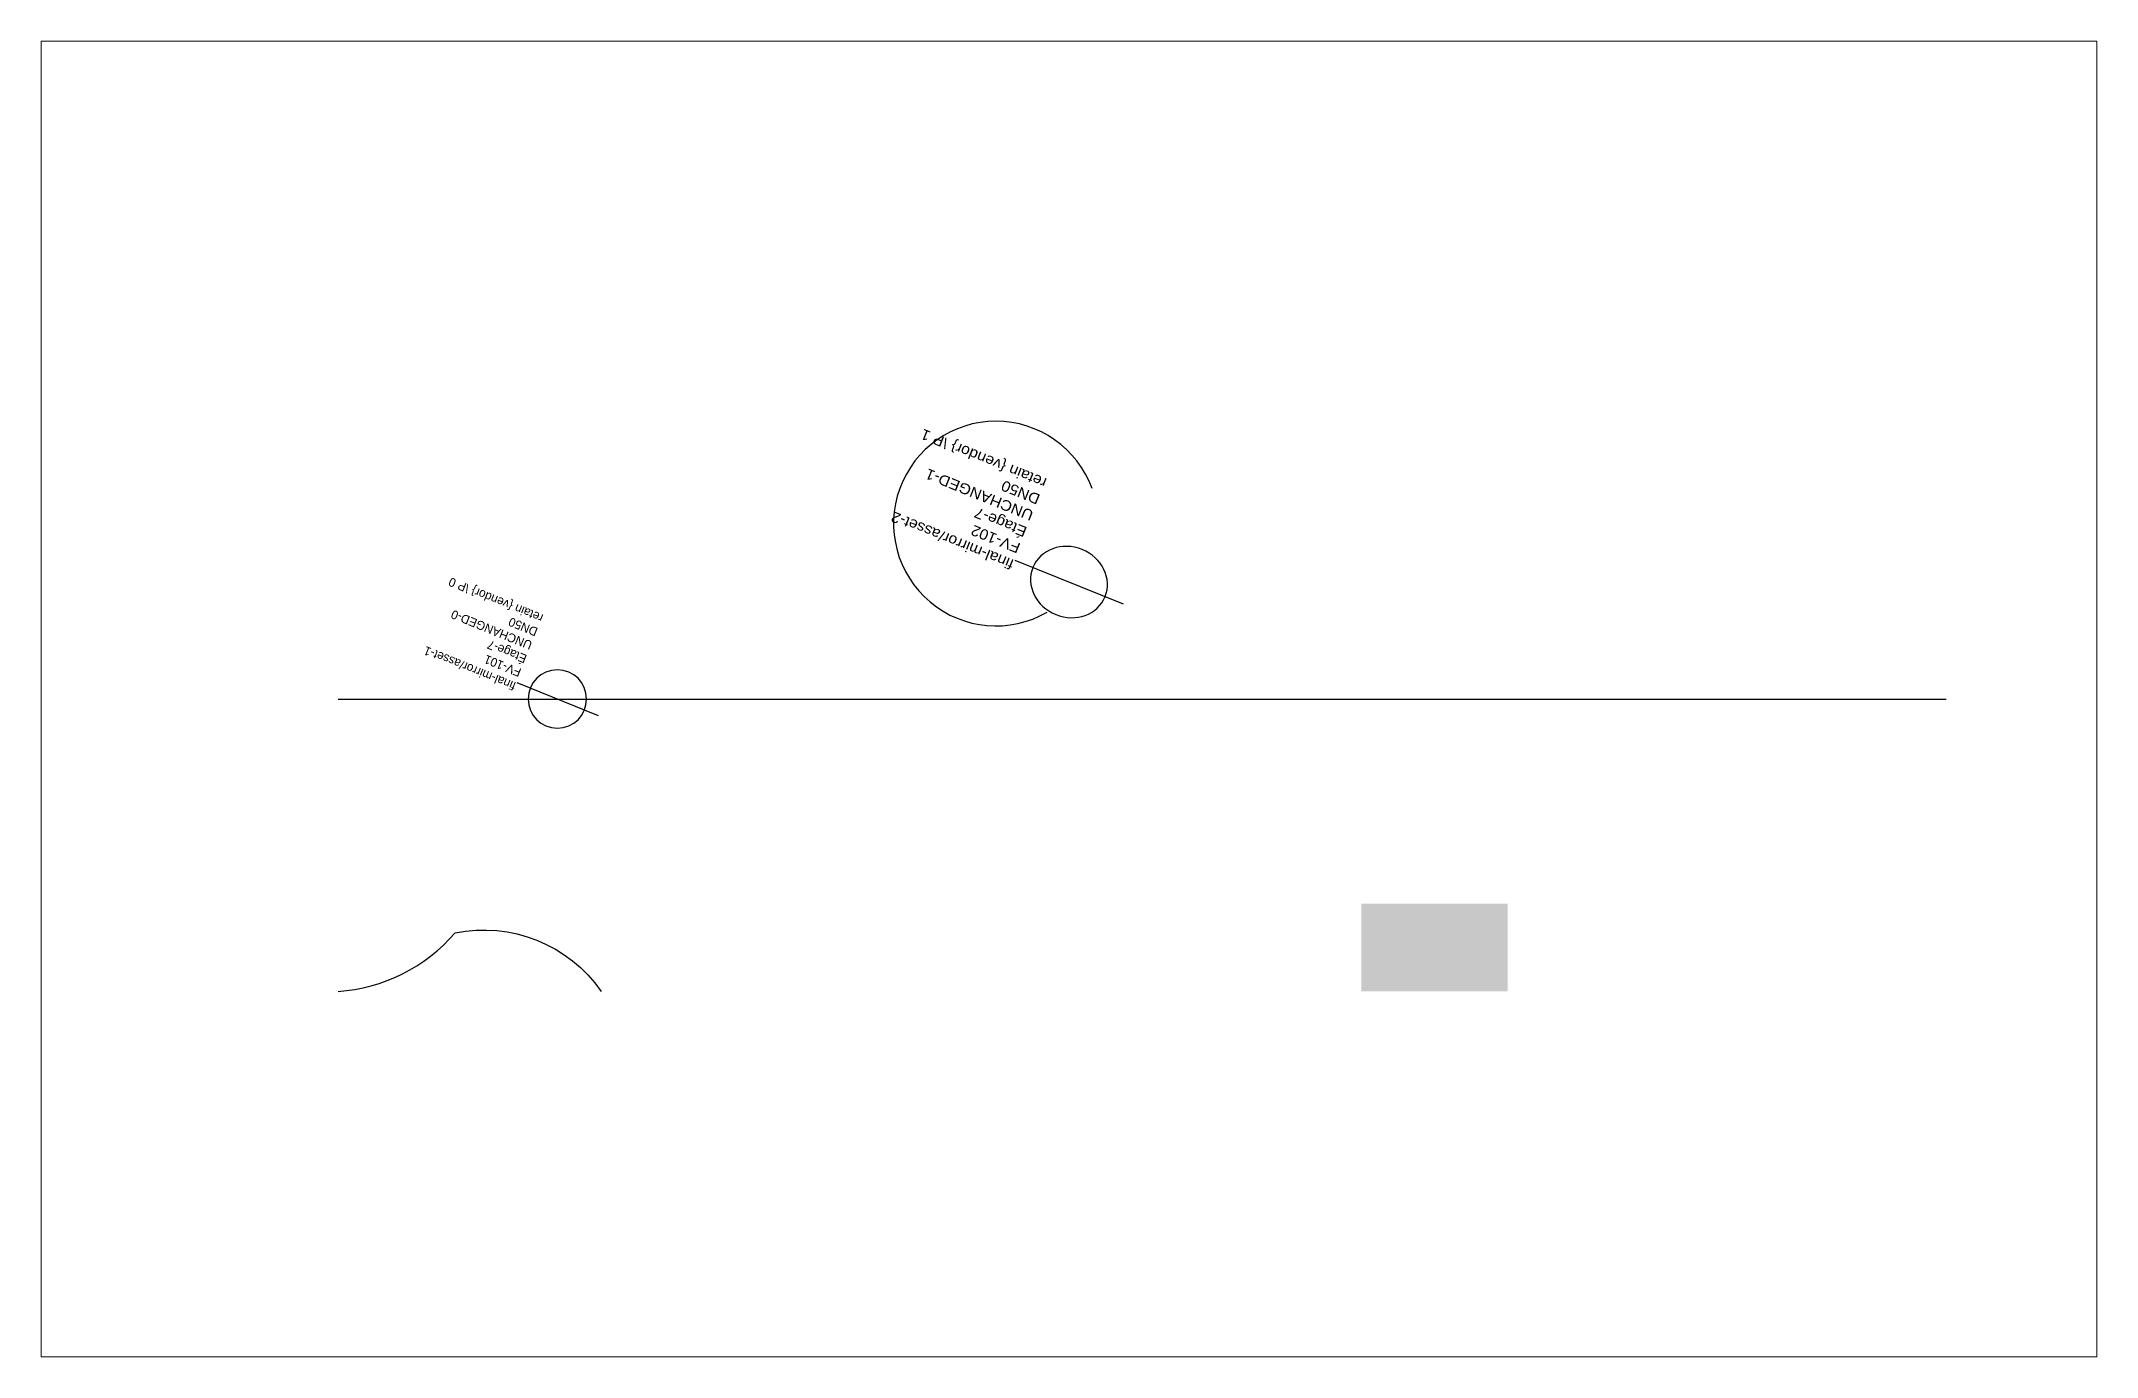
# Paper-space layout 'Final sheet' of a CAD drawing. Header units: metres. Extents: x 15 to 265, y 15 to 175.
# The model-space entities are those that its viewports show. They can reach past a viewport. Long polylines and large blocks are cut down to what shows.
import ezdxf

# ---------------------------------------------------------------- set-up
doc = ezdxf.new("R2010")
doc.units = ezdxf.units.M
doc.layers.add('LABEL', color=2, linetype='Continuous')
doc.layers.add('PIPE', color=3, linetype='Continuous')

# ---------------------------------------------------------------- blocks, each defined once
blk = doc.blocks.new('ASSET')
blk.add_line((-3, 0), (3, 0))
blk.add_circle((0, 0), 2)
at = {"layer": 'LABEL'}
for tag, p in [('ICT_ID', (3, 0)), ('TAG', (3, -1)), ('MODEL', (3, -2)), ('SERIAL', (3, -3)), ('SIZE', (3, -4)), ('VENDOR_PRIVATE', (3, -5))]:
    blk.add_attdef(tag, p, '', height=0.6, dxfattribs=at)

msp = doc.modelspace()

# ---------------------------------------------------------------- hatches: boundary and pattern name
msp.add_hatch(color=5).paths.add_polyline_path([(70, 0), (80, 0), (80, 6), (70, 6)])

# ---------------------------------------------------------------- linework, layer by layer
msp.add_lwpolyline([(0, 0, 0.2), (8, 4, -0.3), (18, 0)], format="xyb")
msp.add_arc((45, 32), 7, 20, 300)
at = {"layer": 'PIPE'}
msp.add_line((0, 20), (110, 20), dxfattribs=at)

# ---------------------------------------------------------------- block references
ref = msp.add_blockref('ASSET', (50, 28), dxfattribs=dict(at, xscale=-1.3333333333333333, yscale=1.2, rotation=158))
ref.add_attrib('VENDOR_PRIVATE', 'retain {vendor} \\P 1', (48.54, 35.06), dxfattribs={"layer": 'LABEL', "height": 0.72, "rotation": 158, "oblique": 360, "width": 1.111111})
ref.add_attrib('SIZE', 'DN50', (48.09, 33.95), dxfattribs={"layer": 'LABEL', "height": 0.72, "rotation": 158, "oblique": 360, "width": 1.111111})
ref.add_attrib('SERIAL', 'UNCHANGED-1', (47.64, 32.84), dxfattribs={"layer": 'LABEL', "height": 0.72, "rotation": 158, "oblique": 360, "width": 1.111111})
ref.add_attrib('MODEL', 'Étage-7', (47.19, 31.72), dxfattribs={"layer": 'LABEL', "height": 0.72, "rotation": 158, "oblique": 360, "width": 1.111111})
ref.add_attrib('TAG', 'FV-102', (46.74, 30.61), dxfattribs={"layer": 'LABEL', "height": 0.72, "rotation": 158, "oblique": 360, "width": 1.111111})
ref.add_attrib('ICT_ID', 'final-mirror/asset-2', (46.29, 29.5), dxfattribs={"layer": 'LABEL', "height": 0.72, "rotation": 158, "oblique": 360, "width": 1.111111})
ref = msp.add_blockref('ASSET', (15, 20), dxfattribs=dict(at, xscale=-1, rotation=158))
ref.add_attrib('VENDOR_PRIVATE', 'retain {vendor} \\P 0', (14.09, 25.76), dxfattribs={"layer": 'LABEL', "height": 0.6, "rotation": 158})
ref.add_attrib('SIZE', 'DN50', (13.72, 24.83), dxfattribs={"layer": 'LABEL', "height": 0.6, "rotation": 158})
ref.add_attrib('SERIAL', 'UNCHANGED-0', (13.34, 23.91), dxfattribs={"layer": 'LABEL', "height": 0.6, "rotation": 158})
ref.add_attrib('MODEL', 'Étage-7', (12.97, 22.98), dxfattribs={"layer": 'LABEL', "height": 0.6, "rotation": 158})
ref.add_attrib('TAG', 'FV-101', (12.59, 22.05), dxfattribs={"layer": 'LABEL', "height": 0.6, "rotation": 158})
ref.add_attrib('ICT_ID', 'final-mirror/asset-1', (12.22, 21.12), dxfattribs={"layer": 'LABEL', "height": 0.6, "rotation": 158})

psp = doc.layouts.new('Final sheet')

# ---------------------------------------------------------------- viewports
at = {"layer": 'VIEWPORTS'}
psp.add_viewport(center=(140, 95), size=(250, 160), view_center_point=(50, 20), view_height=90, dxfattribs=at)

doc.saveas('drawing.dxf')
